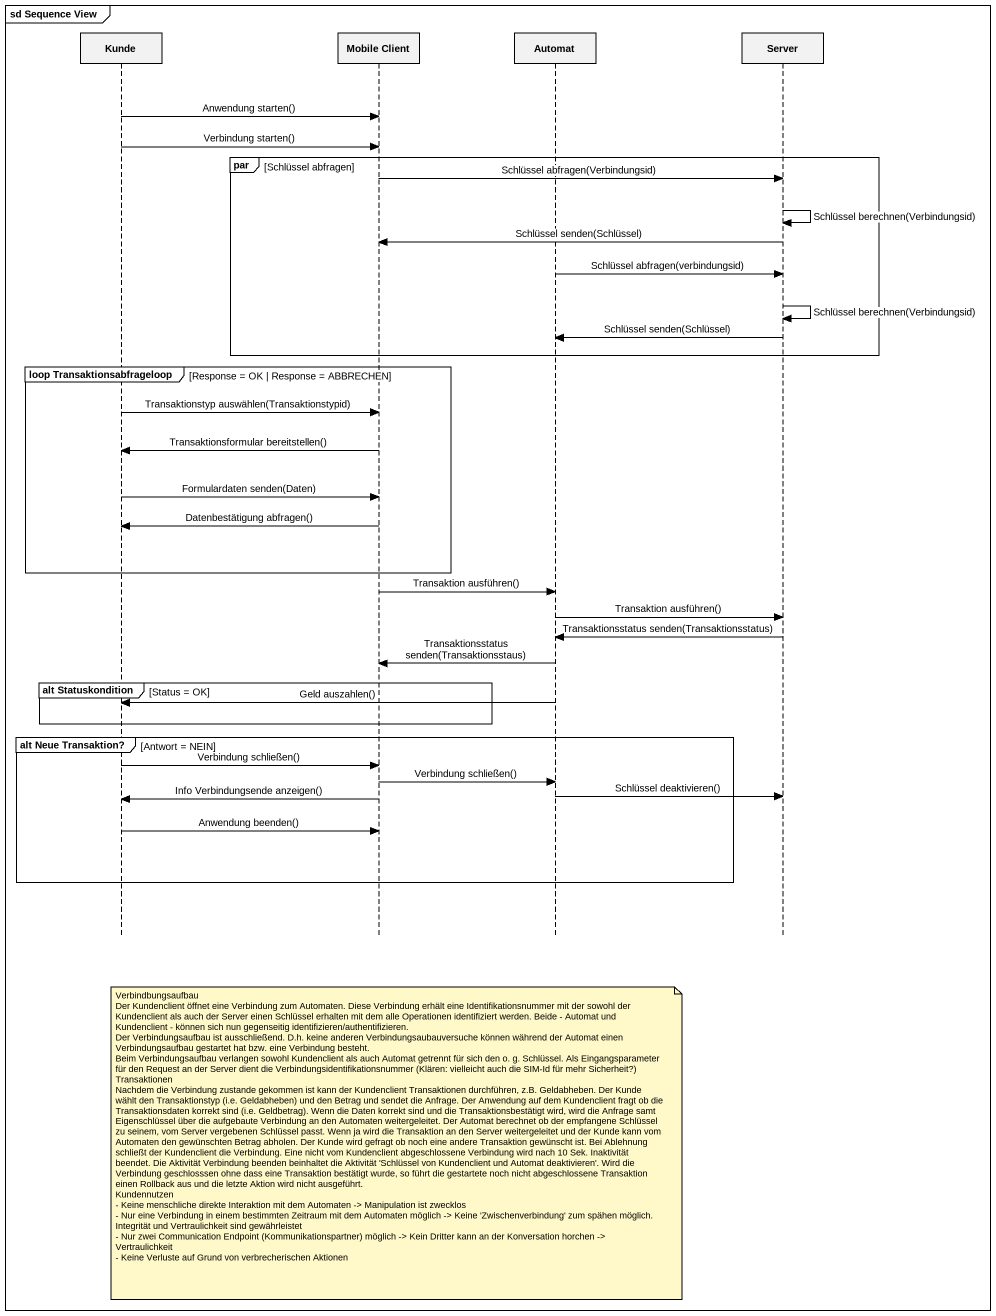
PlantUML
@startuml
mainframe sd Sequence View
hide footbox
participant Kunde
participant "Mobile Client" as Mobile_Client
participant Automat
participant Server

Kunde -> Mobile_Client : Anwendung starten()
Kunde -> Mobile_Client : Verbindung starten()
par Schlüssel abfragen
  Mobile_Client -> Server : Schlüssel abfragen(Verbindungsid)
  Server -> Server : Schlüssel berechnen(Verbindungsid)
  Server -> Mobile_Client : Schlüssel senden(Schlüssel)
  Automat -> Server : Schlüssel abfragen(verbindungsid)
  Server -> Server : Schlüssel berechnen(Verbindungsid)
  Server -> Automat : Schlüssel senden(Schlüssel)
end
group loop Transaktionsabfrageloop [Response = OK | Response = ABBRECHEN]
  Kunde -> Mobile_Client : Transaktionstyp auswählen(Transaktionstypid)
  Mobile_Client -> Kunde : Transaktionsformular bereitstellen()
  Kunde -> Mobile_Client : Formulardaten senden(Daten)
  Mobile_Client -> Kunde : Datenbestätigung abfragen()
end
Mobile_Client -> Automat : Transaktion ausführen()
Automat -> Server : Transaktion ausführen()
Server -> Automat : Transaktionsstatus senden(Transaktionsstatus)
Automat -> Mobile_Client : Transaktionsstatus senden(Transaktionsstaus)
group alt Statuskondition [Status = OK]
  Automat -> Kunde : Geld auszahlen()
end
group alt Neue Transaktion? [Antwort = NEIN]
  Kunde -> Mobile_Client : Verbindung schließen()
  Mobile_Client -> Automat : Verbindung schließen()
  Automat -> Server : Schlüssel deaktivieren()
  Mobile_Client -> Kunde : Info Verbindungsende anzeigen()
  Kunde -> Mobile_Client : Anwendung beenden()
end
note over Mobile_Client
  Verbindbungsaufbau
  Der Kundenclient öffnet eine Verbindung zum Automaten. Diese Verbindung erhält eine Identifikationsnummer mit der sowohl der Kundenclient als auch der Server einen Schlüssel erhalten mit dem alle Operationen identifiziert werden. Beide - Automat und Kundenclient - können sich nun gegenseitig identifizieren/authentifizieren.
  Der Verbindungsaufbau ist ausschließend. D.h. keine anderen Verbindungsaubauversuche können während der Automat einen Verbindungsaufbau gestartet hat bzw. eine Verbindung besteht.
  Beim Verbindungsaufbau verlangen sowohl Kundenclient als auch Automat getrennt für sich den o. g. Schlüssel. Als Eingangsparameter für den Request an der Server dient die Verbindungsidentifikationsnummer (Klären: vielleicht auch die SIM-Id für mehr Sicherheit?)
  Transaktionen
  Nachdem die Verbindung zustande gekommen ist kann der Kundenclient Transaktionen durchführen, z.B. Geldabheben. Der Kunde wählt den Transaktionstyp (i.e. Geldabheben) und den Betrag und sendet die Anfrage. Der Anwendung auf dem Kundenclient fragt ob die Transaktionsdaten korrekt sind (i.e. Geldbetrag). Wenn die Daten korrekt sind und die Transaktionsbestätigt wird, wird die Anfrage samt Eigenschlüssel über die aufgebaute Verbindung an den Automaten weitergeleitet. Der Automat berechnet ob der empfangene Schlüssel zu seinem, vom Server vergebenen Schlüssel passt. Wenn ja wird die Transaktion an den Server weitergeleitet und der Kunde kann vom Automaten den gewünschten Betrag abholen. Der Kunde wird gefragt ob noch eine andere Transaktion gewünscht ist. Bei Ablehnung schließt der Kundenclient die Verbindung. Eine nicht vom Kundenclient abgeschlossene Verbindung wird nach 10 Sek. Inaktivität beendet. Die Aktivität Verbindung beenden beinhaltet die Aktivität 'Schlüssel von Kundenclient und Automat deaktivieren'. Wird die Verbindung geschlosssen ohne dass eine Transaktion bestätigt wurde, so führt die gestartete noch nicht abgeschlossene Transaktion einen Rollback aus und die letzte Aktion wird nicht ausgeführt.
  Kundennutzen
  - Keine menschliche direkte Interaktion mit dem Automaten -> Manipulation ist zwecklos
  - Nur eine Verbindung in einem bestimmten Zeitraum mit dem Automaten möglich -> Keine 'Zwischenverbindung' zum spähen möglich. Integrität und Vertraulichkeit sind gewährleistet
  - Nur zwei Communication Endpoint (Kommunikationspartner) möglich -> Kein Dritter kann an der Konversation horchen -> Vertraulichkeit
  - Keine Verluste auf Grund von verbrecherischen Aktionen
end note
@enduml
